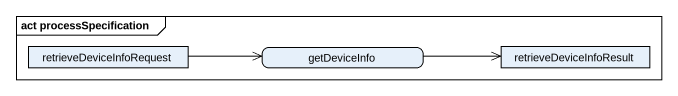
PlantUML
@startuml
mainframe act processSpecification
hide empty description
state retrieveDeviceInfoRequest <<object>>
state getDeviceInfo
state retrieveDeviceInfoResult <<object>>
retrieveDeviceInfoRequest -right-> getDeviceInfo
getDeviceInfo -right-> retrieveDeviceInfoResult
@enduml
